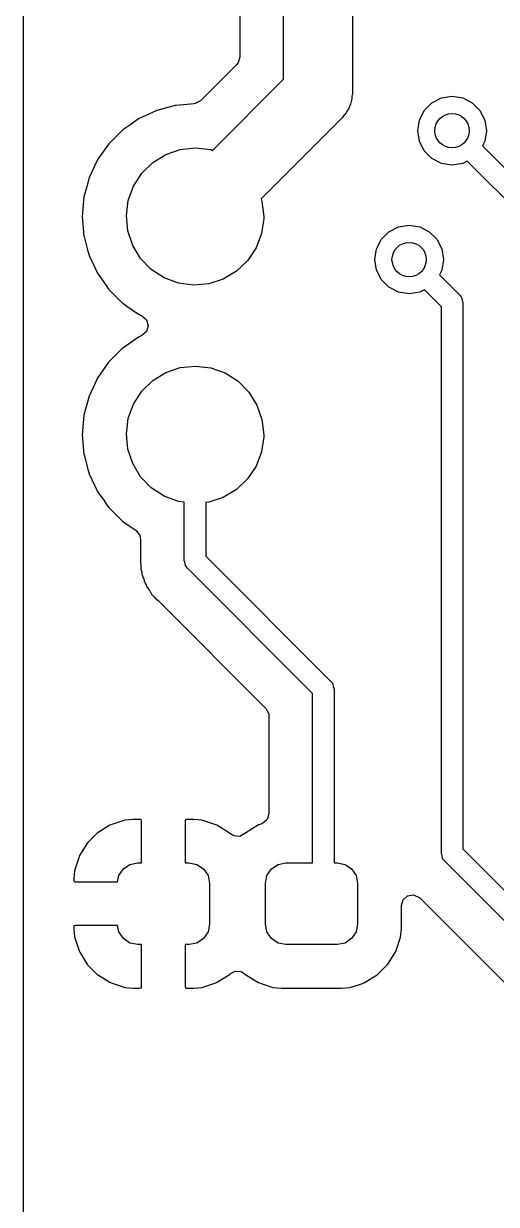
# Model space of a CAD drawing. Extents: x 175.5 to 201.5, y -108.8 to -70.5.
# Drawn here: x 175.51 to 181.02, y -100.5 to -86.75 of the extents above; entities that cross this region are included whole.
import ezdxf

# ---------------------------------------------------------------- set-up
doc = ezdxf.new("R2010")
doc.units = 0
doc.layers.add('BLACK', color=7, linetype='CONTINUOUS')

msp = doc.modelspace()

# ---------------------------------------------------------------- linework, layer by layer
at = {"layer": 'BLACK', "linetype": 'CONTINUOUS'}
for p, q in [((175.508, -108.365), (175.508, -70.6345)), ((178.537, -87.4018), (178.537, -83.8)), ((179.338, -83.8), (179.338, -87.5675)), ((178.029, -85.3429), (178.029, -87.139)), ((178.029, -87.139), (178.009, -87.2071)), ((177.992, -87.2281), (177.569, -87.6513)), ((178.009, -87.2071), (177.992, -87.2281)), ((177.71, -88.2291), (178.537, -87.4018)), ((177.412, -87.6946), (177.282, -87.706)), ((177.491, -87.6877), (177.412, -87.6946)), ((177.507, -87.6853), (177.491, -87.6877)), ((177.569, -87.6513), (177.507, -87.6853)), ((179.318, -87.6911), (179.304, -87.7192)), ((179.323, -87.66), (179.318, -87.6911)), ((179.333, -87.6301), (179.323, -87.66)), ((179.338, -87.5675), (179.333, -87.5986)), ((179.333, -87.5986), (179.333, -87.6301)), ((180.176, -87.7649), (180.265, -87.6764)), ((180.265, -87.6764), (180.376, -87.6196)), ((180.376, -87.6196), (180.5, -87.6)), ((180.5, -87.6), (180.624, -87.6196)), ((180.624, -87.6196), (180.735, -87.6764)), ((180.735, -87.6764), (180.824, -87.7649)), ((177.051, -87.768), (176.853, -87.8602)), ((177.056, -87.7657), (177.051, -87.768)), ((177.051, -87.768), (177.051, -87.768)), ((177.061, -87.7643), (177.056, -87.7657)), ((177.272, -87.7079), (177.061, -87.7643)), ((177.061, -87.7643), (177.061, -87.7643)), ((177.277, -87.7065), (177.272, -87.7079)), ((177.272, -87.7079), (177.272, -87.7079)), ((177.282, -87.706), (177.277, -87.7065)), ((177.282, -87.706), (177.282, -87.706)), ((179.239, -87.8249), (179.22, -87.8503)), ((179.261, -87.8026), (179.239, -87.8249)), ((179.275, -87.7746), (179.261, -87.8026)), ((179.294, -87.7491), (179.275, -87.7746)), ((179.304, -87.7192), (179.294, -87.7491)), ((180.12, -87.8764), (180.176, -87.7649)), ((180.824, -87.7649), (180.88, -87.8764)), ((176.756, -87.927), (176.665, -87.9906)), ((176.848, -87.8625), (176.756, -87.927)), ((176.853, -87.8602), (176.848, -87.8625)), ((176.853, -87.8602), (176.853, -87.8602)), ((179.22, -87.8503), (178.276, -88.7952)), ((180.1, -88), (180.12, -87.8764)), ((180.88, -87.8764), (180.9, -88)), ((176.661, -87.9938), (176.499, -88.1557)), ((176.665, -87.9906), (176.661, -87.9938)), ((176.665, -87.9906), (176.665, -87.9906)), ((180.12, -88.1236), (180.1, -88)), ((180.9, -88), (180.88, -88.1236)), ((176.479, -88.184), (176.367, -88.3433)), ((176.496, -88.1602), (176.479, -88.184)), ((176.499, -88.1557), (176.496, -88.1602)), ((176.496, -88.1602), (176.496, -88.1602)), ((177.164, -88.2761), (177.333, -88.2187)), ((177.333, -88.2187), (177.511, -88.2)), ((177.511, -88.2), (177.688, -88.2211)), ((177.688, -88.2211), (177.71, -88.2291)), ((180.176, -88.2351), (180.12, -88.1236)), ((180.265, -88.3236), (180.176, -88.2351)), ((180.88, -88.1236), (180.853, -88.1766)), ((180.853, -88.1766), (181.588, -88.9116)), ((176.365, -88.3482), (176.277, -88.5369)), ((176.367, -88.3433), (176.365, -88.3482)), ((176.365, -88.3482), (176.365, -88.3482)), ((176.885, -88.4944), (177.012, -88.3696)), ((177.012, -88.3696), (177.164, -88.2761)), ((180.376, -88.3804), (180.265, -88.3236)), ((180.5, -88.4), (180.376, -88.3804)), ((180.624, -88.3804), (180.5, -88.4)), ((180.677, -88.3534), (180.624, -88.3804)), ((181.375, -89.0518), (180.677, -88.3534)), ((176.788, -88.6443), (176.885, -88.4944)), ((176.247, -88.6374), (176.211, -88.7719)), ((176.269, -88.5561), (176.247, -88.6374)), ((176.271, -88.5508), (176.269, -88.5561)), ((176.269, -88.5561), (176.269, -88.5561)), ((176.277, -88.5369), (176.271, -88.5508)), ((176.727, -88.8119), (176.788, -88.6443)), ((176.211, -88.7719), (176.192, -89)), ((178.276, -88.7952), (178.285, -88.8228)), ((176.705, -88.9888), (176.727, -88.8119)), ((178.285, -88.8228), (178.305, -89)), ((176.192, -89), (176.211, -89.2281)), ((176.722, -89.1663), (176.705, -88.9888)), ((178.305, -89.0223), (178.28, -89.199)), ((178.305, -89), (178.305, -89.0223)), ((176.779, -89.3356), (176.722, -89.1663)), ((178.28, -89.199), (178.217, -89.3657)), ((179.676, -89.2649), (179.765, -89.1764)), ((179.765, -89.1764), (179.876, -89.1196)), ((179.876, -89.1196), (180, -89.1)), ((180, -89.1), (180.124, -89.1196)), ((180.124, -89.1196), (180.235, -89.1764)), ((180.235, -89.1764), (180.324, -89.2649)), ((176.211, -89.2281), (176.213, -89.2334)), ((176.213, -89.2334), (176.213, -89.2334)), ((176.213, -89.2334), (176.258, -89.4035)), ((176.871, -89.4881), (176.779, -89.3356)), ((179.62, -89.3764), (179.676, -89.2649)), ((180.324, -89.2649), (180.38, -89.3764)), ((176.258, -89.4035), (176.271, -89.4492)), ((176.271, -89.4492), (176.273, -89.4542)), ((176.273, -89.4542), (176.273, -89.4542)), ((176.273, -89.4542), (176.365, -89.6518)), ((178.217, -89.3657), (178.118, -89.5142)), ((179.6, -89.5), (179.62, -89.3764)), ((180.38, -89.3764), (180.4, -89.5)), ((176.995, -89.6164), (176.871, -89.4881)), ((177.144, -89.7141), (176.995, -89.6164)), ((178.118, -89.5142), (177.989, -89.6372)), ((179.62, -89.6236), (179.6, -89.5)), ((180.4, -89.5), (180.38, -89.6236)), ((176.365, -89.6518), (176.365, -89.6518)), ((176.365, -89.6518), (176.367, -89.6567)), ((176.367, -89.6567), (176.395, -89.6962)), ((176.395, -89.6962), (176.47, -89.8036)), ((177.311, -89.7762), (177.144, -89.7141)), ((177.835, -89.7285), (177.666, -89.7837)), ((177.989, -89.6372), (177.835, -89.7285)), ((179.676, -89.7351), (179.62, -89.6236)), ((179.765, -89.8236), (179.676, -89.7351)), ((180.38, -89.6236), (180.353, -89.6766)), ((180.353, -89.6766), (180.588, -89.9116)), ((176.47, -89.8036), (176.499, -89.8443)), ((176.499, -89.8443), (176.661, -90.0062)), ((177.488, -89.7998), (177.311, -89.7762)), ((177.666, -89.7837), (177.488, -89.7998)), ((179.876, -89.8804), (179.765, -89.8236)), ((180, -89.9), (179.876, -89.8804)), ((180.124, -89.8804), (180, -89.9)), ((180.177, -89.8534), (180.124, -89.8804)), ((180.375, -90.0518), (180.177, -89.8534)), ((176.661, -90.0062), (176.665, -90.0094)), ((176.665, -90.0094), (176.665, -90.0094)), ((176.665, -90.0094), (176.712, -90.0419)), ((180.588, -89.9116), (180.602, -89.9294)), ((180.602, -89.9294), (180.605, -89.9325)), ((180.605, -89.9325), (180.606, -89.9352)), ((180.606, -89.9352), (180.61, -89.9404)), ((180.61, -89.9404), (180.616, -89.9705)), ((180.616, -89.9705), (180.625, -90)), ((180.625, -90), (180.625, -96.3607)), ((176.712, -90.0419), (176.848, -90.1375)), ((176.848, -90.1375), (176.853, -90.1398)), ((176.853, -90.1398), (176.853, -90.1398)), ((176.853, -90.1398), (176.887, -90.1558)), ((176.887, -90.1558), (176.941, -90.2027)), ((180.375, -96.4125), (180.375, -90.0518)), ((176.96, -90.271), (176.94, -90.339)), ((176.941, -90.2027), (176.96, -90.271)), ((176.848, -90.4025), (176.78, -90.4504)), ((176.853, -90.4002), (176.848, -90.4025)), ((176.887, -90.3842), (176.853, -90.4002)), ((176.853, -90.4002), (176.853, -90.4002)), ((176.94, -90.339), (176.887, -90.3842)), ((176.661, -90.5338), (176.499, -90.6957)), ((176.665, -90.5306), (176.661, -90.5338)), ((176.78, -90.4504), (176.665, -90.5306)), ((176.665, -90.5306), (176.665, -90.5306)), ((176.499, -90.6957), (176.367, -90.8833)), ((177.012, -90.9096), (177.164, -90.8161)), ((177.164, -90.8161), (177.333, -90.7587)), ((177.333, -90.7587), (177.511, -90.74)), ((177.511, -90.74), (177.688, -90.7611)), ((177.688, -90.7611), (177.856, -90.821)), ((177.856, -90.821), (178.006, -90.9165)), ((176.365, -90.8882), (176.294, -91.0402)), ((176.367, -90.8833), (176.365, -90.8882)), ((176.365, -90.8882), (176.365, -90.8882)), ((176.885, -91.0344), (177.012, -90.9096)), ((178.006, -90.9165), (178.132, -91.0431)), ((176.271, -91.0908), (176.211, -91.3119)), ((176.294, -91.0402), (176.271, -91.0908)), ((176.788, -91.1843), (176.885, -91.0344)), ((178.132, -91.0431), (178.226, -91.1943)), ((176.727, -91.3519), (176.788, -91.1843)), ((178.226, -91.1943), (178.285, -91.3628)), ((176.211, -91.3119), (176.192, -91.54)), ((176.705, -91.5288), (176.727, -91.3519)), ((178.285, -91.3628), (178.305, -91.54)), ((176.192, -91.54), (176.211, -91.7681)), ((176.722, -91.7063), (176.705, -91.5288)), ((178.305, -91.54), (178.305, -91.5623)), ((178.305, -91.5623), (178.28, -91.739)), ((176.211, -91.7681), (176.213, -91.7734)), ((176.213, -91.7734), (176.213, -91.7734)), ((176.213, -91.7734), (176.262, -91.9565)), ((176.779, -91.8756), (176.722, -91.7063)), ((178.28, -91.739), (178.217, -91.9057)), ((176.262, -91.9565), (176.271, -91.9892)), ((176.871, -92.0281), (176.779, -91.8756)), ((178.217, -91.9057), (178.118, -92.0542)), ((176.271, -91.9892), (176.273, -91.9942)), ((176.273, -91.9942), (176.273, -91.9942)), ((176.273, -91.9942), (176.365, -92.1918)), ((176.995, -92.1564), (176.871, -92.0281)), ((178.118, -92.0542), (177.989, -92.1772)), ((176.365, -92.1918), (176.365, -92.1918)), ((176.365, -92.1918), (176.367, -92.1967)), ((176.367, -92.1967), (176.441, -92.3016)), ((177.144, -92.2541), (176.995, -92.1564)), ((177.989, -92.1772), (177.835, -92.2685)), ((176.441, -92.3016), (176.467, -92.3391)), ((176.467, -92.3391), (176.499, -92.3843)), ((177.311, -92.3162), (177.144, -92.2541)), ((177.38, -92.3254), (177.311, -92.3162)), ((177.38, -93.005), (177.38, -92.3254)), ((177.666, -92.3237), (177.63, -92.3269)), ((177.63, -92.3269), (177.63, -92.9532)), ((177.835, -92.2685), (177.666, -92.3237)), ((176.499, -92.3843), (176.661, -92.5462)), ((176.661, -92.5462), (176.665, -92.5494)), ((176.665, -92.5494), (176.665, -92.5494)), ((176.665, -92.5494), (176.818, -92.6562)), ((176.818, -92.6562), (176.862, -92.7116)), ((176.862, -92.7116), (176.871, -92.7594)), ((176.871, -92.7594), (176.871, -92.9262)), ((176.871, -92.9374), (176.869, -92.9449)), ((176.869, -92.9449), (176.87, -92.9528)), ((176.87, -92.9528), (176.87, -92.9528)), ((176.87, -92.9528), (176.871, -93.013)), ((176.871, -92.9262), (176.871, -92.9374)), ((176.871, -93.013), (176.871, -93.0169)), ((176.871, -93.0169), (176.871, -93.0449)), ((176.871, -93.0449), (176.872, -93.0488)), ((176.872, -93.0488), (176.872, -93.0488)), ((176.872, -93.0488), (176.872, -93.0489)), ((176.872, -93.0489), (176.873, -93.0607)), ((177.389, -93.0345), (177.38, -93.005)), ((177.395, -93.0646), (177.389, -93.0345)), ((177.63, -92.9532), (179.088, -94.4116)), ((176.873, -93.0607), (176.874, -93.1049)), ((176.874, -93.1049), (176.878, -93.1159)), ((176.878, -93.1159), (176.88, -93.1243)), ((176.88, -93.1243), (176.884, -93.1437)), ((176.884, -93.1437), (176.887, -93.1638)), ((176.887, -93.1638), (176.889, -93.1712)), ((176.889, -93.1712), (176.889, -93.1712)), ((176.889, -93.1712), (176.903, -93.2049)), ((177.399, -93.0698), (177.395, -93.0646)), ((177.4, -93.0725), (177.399, -93.0698)), ((177.403, -93.0756), (177.4, -93.0725)), ((177.417, -93.0934), (177.403, -93.0756)), ((178.875, -94.5518), (177.417, -93.0934)), ((176.903, -93.2049), (176.907, -93.2161)), ((176.907, -93.2161), (176.914, -93.2415)), ((176.914, -93.2415), (176.919, -93.2586)), ((176.919, -93.2586), (176.923, -93.2654)), ((176.923, -93.2654), (176.923, -93.2654)), ((176.923, -93.2654), (176.929, -93.276)), ((176.929, -93.276), (176.938, -93.2938)), ((176.938, -93.2938), (176.945, -93.3126)), ((176.945, -93.3126), (176.95, -93.319)), ((176.95, -93.319), (176.95, -93.319)), ((176.95, -93.319), (176.971, -93.3484)), ((176.971, -93.3484), (176.978, -93.3583)), ((176.978, -93.3583), (177, -93.3964)), ((177, -93.3964), (177.015, -93.4107)), ((177.015, -93.4107), (177.028, -93.4257)), ((177.028, -93.4257), (177.04, -93.4421)), ((177.04, -93.4421), (177.074, -93.4703)), ((177.074, -93.4703), (177.082, -93.4783)), ((177.082, -93.4783), (178.33, -94.7255)), ((179.088, -94.4116), (179.102, -94.4295)), ((179.102, -94.4295), (179.105, -94.4325)), ((179.105, -94.4325), (179.106, -94.4352)), ((178.875, -96.525), (178.875, -94.5518)), ((179.106, -94.4352), (179.11, -94.4404)), ((179.11, -94.4404), (179.116, -94.4705)), ((179.116, -94.4705), (179.125, -94.5)), ((179.125, -94.5), (179.125, -96.525)), ((178.33, -94.7255), (178.364, -94.7878)), ((178.364, -94.7878), (178.367, -94.8146)), ((178.367, -94.8146), (178.367, -95.9506)), ((176.526, -96.0805), (176.513, -96.0867)), ((176.677, -96.03), (176.526, -96.0805)), ((176.691, -96.0271), (176.677, -96.03)), ((176.785, -96.0173), (176.691, -96.0271)), ((176.791, -96.017), (176.785, -96.0173)), ((176.87, -96.017), (176.791, -96.017)), ((176.878, -96.0187), (176.87, -96.017)), ((176.879, -96.0199), (176.878, -96.0187)), ((176.883, -96.0351), (176.879, -96.0199)), ((176.883, -96.525), (176.883, -96.0351)), ((177.393, -96.0229), (177.391, -96.0305)), ((177.391, -96.0305), (177.391, -96.525)), ((177.394, -96.0215), (177.393, -96.0229)), ((177.41, -96.017), (177.394, -96.0215)), ((177.484, -96.017), (177.41, -96.017)), ((177.49, -96.0173), (177.484, -96.017)), ((177.583, -96.0268), (177.49, -96.0173)), ((177.596, -96.0297), (177.583, -96.0268)), ((177.748, -96.0799), (177.596, -96.0297)), ((177.761, -96.0861), (177.748, -96.0799)), ((178.244, -96.0823), (178.096, -96.1739)), ((178.251, -96.08), (178.244, -96.0823)), ((178.28, -96.0702), (178.251, -96.08)), ((178.251, -96.08), (178.251, -96.08)), ((178.293, -96.0653), (178.28, -96.0702)), ((178.346, -96.0188), (178.293, -96.0653)), ((178.367, -95.9506), (178.346, -96.0188)), ((176.366, -96.1795), (176.254, -96.2921)), ((176.378, -96.1704), (176.366, -96.1795)), ((176.513, -96.0867), (176.378, -96.1704)), ((177.896, -96.1696), (177.761, -96.0861)), ((177.908, -96.1786), (177.896, -96.1696)), ((177.911, -96.1813), (177.908, -96.1786)), ((177.956, -96.2102), (177.911, -96.1813)), ((178.026, -96.2152), (177.956, -96.2102)), ((178.085, -96.1833), (178.026, -96.2152)), ((178.087, -96.1821), (178.085, -96.1836)), ((178.085, -96.1836), (178.085, -96.1833)), ((178.089, -96.1811), (178.087, -96.1821)), ((178.091, -96.1791), (178.089, -96.1811)), ((178.096, -96.1739), (178.091, -96.1791)), ((176.245, -96.3035), (176.161, -96.4391)), ((176.254, -96.2921), (176.245, -96.3035)), ((176.155, -96.4522), (176.105, -96.6038)), ((176.161, -96.4391), (176.155, -96.4522)), ((180.384, -96.442), (180.375, -96.4125)), ((180.39, -96.4721), (180.384, -96.442)), ((180.394, -96.4773), (180.39, -96.4721)), ((180.395, -96.48), (180.394, -96.4773)), ((180.398, -96.4831), (180.395, -96.48)), ((180.412, -96.5009), (180.398, -96.4831)), ((180.625, -96.3607), (183.297, -99.033)), ((176.102, -96.6171), (176.092, -96.7098)), ((176.105, -96.6038), (176.102, -96.6171)), ((176.618, -96.6716), (176.67, -96.5946)), ((176.67, -96.5946), (176.747, -96.5431)), ((176.747, -96.5431), (176.838, -96.525)), ((176.838, -96.525), (176.883, -96.525)), ((177.391, -96.525), (177.438, -96.525)), ((177.438, -96.525), (177.528, -96.5431)), ((177.528, -96.5431), (177.605, -96.5946)), ((177.605, -96.5946), (177.657, -96.6716)), ((178.343, -96.6716), (178.395, -96.5946)), ((178.395, -96.5946), (178.472, -96.5431)), ((178.472, -96.5431), (178.562, -96.525)), ((178.562, -96.525), (178.875, -96.525)), ((179.125, -96.525), (179.162, -96.525)), ((179.162, -96.525), (179.253, -96.5431)), ((179.253, -96.5431), (179.33, -96.5946)), ((179.33, -96.5946), (179.382, -96.6716)), ((183.112, -99.2014), (180.412, -96.5009)), ((176.092, -96.7098), (176.092, -96.7162)), ((176.092, -96.7162), (176.092, -96.7279)), ((176.092, -96.7279), (176.096, -96.7431)), ((176.096, -96.7431), (176.098, -96.7443)), ((176.098, -96.7443), (176.106, -96.746)), ((176.106, -96.746), (176.603, -96.746)), ((176.603, -96.746), (176.618, -96.6716)), ((177.657, -96.6716), (177.675, -96.7625)), ((177.675, -96.7625), (177.675, -97.2375)), ((178.325, -96.7625), (178.343, -96.6716)), ((178.325, -97.2375), (178.325, -96.7625)), ((179.382, -96.6716), (179.4, -96.7625)), ((179.4, -96.7625), (179.4, -97.2375)), ((179.929, -96.953), (179.982, -96.9065)), ((179.982, -96.9065), (180.052, -96.8964)), ((180.052, -96.8964), (180.117, -96.9259)), ((179.909, -97.0211), (179.929, -96.953)), ((179.909, -97.2871), (179.909, -97.0211)), ((180.117, -96.9259), (180.124, -96.932)), ((180.124, -96.932), (182.555, -99.363)), ((176.094, -97.2599), (176.092, -97.2675)), ((176.092, -97.2675), (176.092, -97.2838)), ((176.092, -97.2838), (176.092, -97.2903)), ((176.092, -97.2903), (176.102, -97.3841)), ((176.095, -97.2585), (176.094, -97.2599)), ((176.11, -97.254), (176.095, -97.2585)), ((176.603, -97.254), (176.11, -97.254)), ((176.618, -97.3284), (176.603, -97.254)), ((177.675, -97.2375), (177.657, -97.3284)), ((178.343, -97.3284), (178.325, -97.2375)), ((179.4, -97.2375), (179.382, -97.3284)), ((179.898, -97.3898), (179.909, -97.2871)), ((176.102, -97.3841), (176.105, -97.3975)), ((176.105, -97.3975), (176.155, -97.549)), ((176.67, -97.4054), (176.618, -97.3284)), ((176.747, -97.4569), (176.67, -97.4054)), ((176.838, -97.475), (176.747, -97.4569)), ((177.528, -97.4569), (177.438, -97.475)), ((177.605, -97.4054), (177.528, -97.4569)), ((177.657, -97.3284), (177.605, -97.4054)), ((178.395, -97.4054), (178.343, -97.3284)), ((178.472, -97.4569), (178.395, -97.4054)), ((178.562, -97.475), (178.472, -97.4569)), ((179.253, -97.4569), (179.162, -97.475)), ((179.33, -97.4054), (179.253, -97.4569)), ((179.382, -97.3284), (179.33, -97.4054)), ((179.843, -97.5549), (179.898, -97.3898)), ((176.155, -97.549), (176.162, -97.5621)), ((176.162, -97.5621), (176.245, -97.6975)), ((176.883, -97.475), (176.838, -97.475)), ((176.883, -97.9695), (176.883, -97.475)), ((177.438, -97.475), (177.391, -97.475)), ((177.391, -97.475), (177.391, -97.9649)), ((179.162, -97.475), (178.562, -97.475)), ((179.752, -97.703), (179.843, -97.5549)), ((176.245, -97.6975), (176.254, -97.7089)), ((176.254, -97.7089), (176.367, -97.8214)), ((179.67, -97.7848), (179.747, -97.7082)), ((179.747, -97.7082), (179.752, -97.703)), ((179.747, -97.7082), (179.747, -97.7082)), ((176.367, -97.8214), (176.379, -97.8304)), ((176.379, -97.8304), (176.514, -97.9139)), ((177.762, -97.9133), (177.897, -97.8296)), ((177.897, -97.8296), (177.909, -97.8205)), ((177.909, -97.8205), (177.911, -97.8189)), ((177.911, -97.8189), (177.912, -97.8181)), ((177.912, -97.8181), (177.915, -97.816)), ((177.915, -97.8164), (177.973, -97.7848)), ((177.915, -97.816), (177.915, -97.8164)), ((177.973, -97.7848), (178.044, -97.7898)), ((178.044, -97.7898), (178.089, -97.8187)), ((178.089, -97.8187), (178.091, -97.8214)), ((178.091, -97.8214), (178.097, -97.8269)), ((178.097, -97.8269), (178.245, -97.9182)), ((179.481, -97.9177), (179.629, -97.8261)), ((179.629, -97.8261), (179.67, -97.7848)), ((176.514, -97.9139), (176.527, -97.9201)), ((176.527, -97.9201), (176.679, -97.9703)), ((176.679, -97.9703), (176.692, -97.9732)), ((176.692, -97.9732), (176.785, -97.9827)), ((176.785, -97.9827), (176.791, -97.983)), ((176.791, -97.983), (176.865, -97.983)), ((176.865, -97.983), (176.881, -97.9785)), ((176.881, -97.9785), (176.882, -97.9771)), ((176.882, -97.9771), (176.883, -97.9695)), ((177.391, -97.9649), (177.396, -97.9801)), ((177.396, -97.9801), (177.397, -97.9813)), ((177.397, -97.9813), (177.405, -97.983)), ((177.405, -97.983), (177.484, -97.983)), ((177.484, -97.983), (177.49, -97.9827)), ((177.49, -97.9827), (177.584, -97.9729)), ((177.584, -97.9729), (177.598, -97.97)), ((177.598, -97.97), (177.749, -97.9195)), ((177.749, -97.9195), (177.762, -97.9133)), ((178.245, -97.9182), (178.41, -97.973)), ((178.41, -97.973), (178.417, -97.9737)), ((178.417, -97.9737), (178.417, -97.9737)), ((178.417, -97.9737), (178.464, -97.9785)), ((178.464, -97.9785), (178.513, -97.9835)), ((178.513, -97.9835), (179.212, -97.9835)), ((179.212, -97.9835), (179.215, -97.9832)), ((179.215, -97.9832), (179.309, -97.9734)), ((179.215, -97.9832), (179.215, -97.9832)), ((179.309, -97.9734), (179.316, -97.9727)), ((179.309, -97.9734), (179.309, -97.9734)), ((179.316, -97.9727), (179.323, -97.9705)), ((179.323, -97.9705), (179.455, -97.9262)), ((179.323, -97.9705), (179.323, -97.9705)), ((179.455, -97.9262), (179.481, -97.9177))]:
    msp.add_line(p, q, dxfattribs=at)
at = {"layer": 'BLACK'}
for centre in [(180.5, -88), (180, -89.5)]:
    msp.add_circle(centre, 0.2, dxfattribs=at)

doc.saveas('drawing.dxf')
